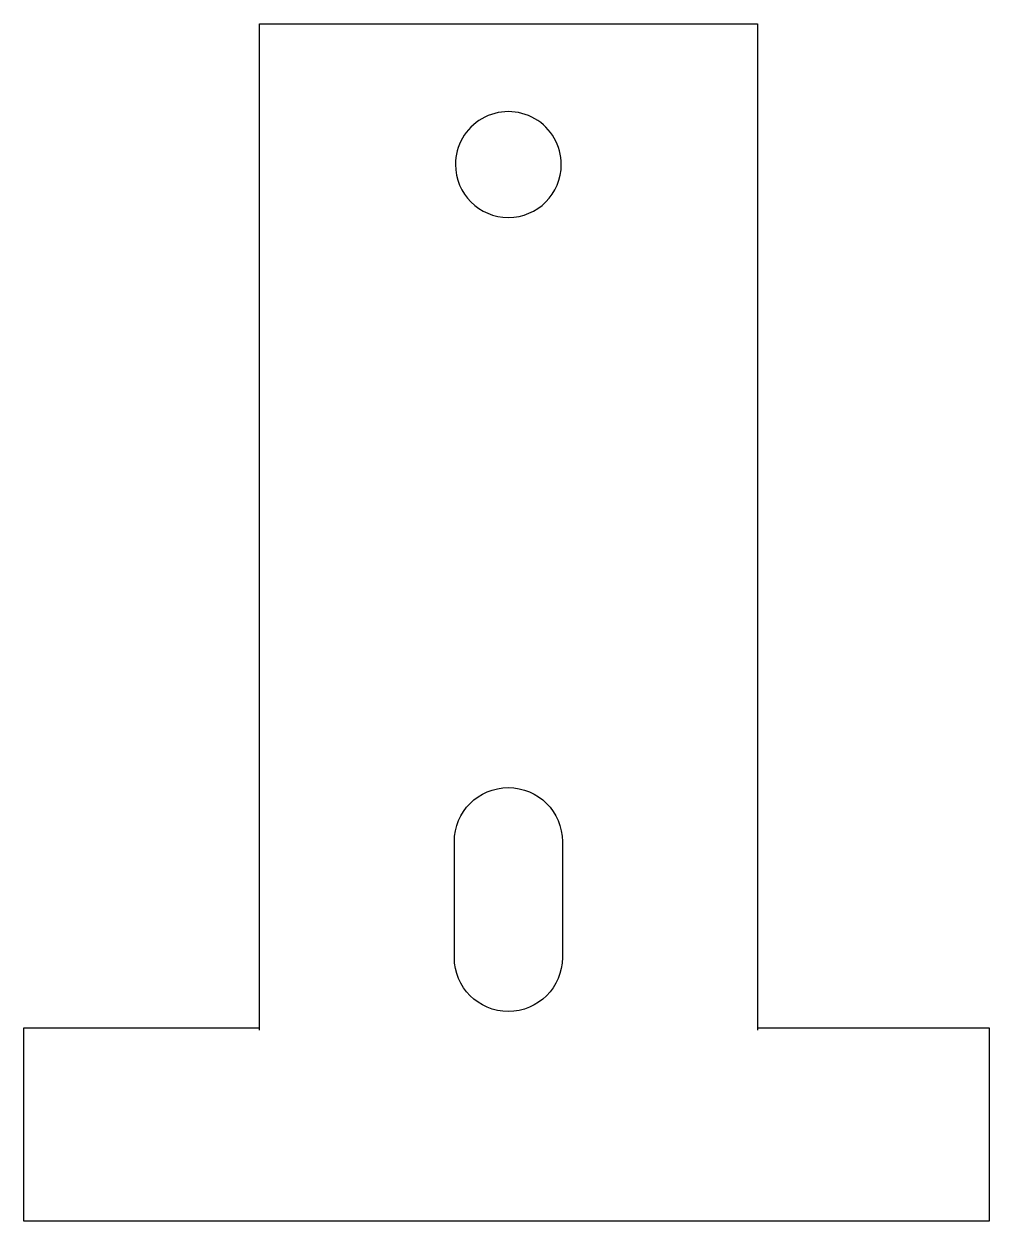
# Model space of a CAD drawing. Extents: x 66.5 to 91.5, y 105.5 to 136.5.
import ezdxf

# ---------------------------------------------------------------- set-up
doc = ezdxf.new("R2010")
doc.units = 0
doc.layers.add('Layer_1', color=7, linetype='CONTINUOUS')

msp = doc.modelspace()

# ---------------------------------------------------------------- linework, layer by layer
at = {"layer": 'Layer_1', "color": 7}
for p, q in [((72.62048, 135.391978), (72.62048, 136.45238)), ((72.62048, 136.45238), (85.520372, 136.45238)), ((85.520372, 136.45238), (85.520372, 135.391981)), ((72.62048, 110.392002), (72.62048, 135.391978)), ((85.520372, 135.391981), (85.520372, 110.392002)), ((80.441433, 132.810249), (80.441433, 132.810249)), ((79.070395, 116.67664), (79.070395, 116.67664)), ((77.671718, 112.277964), (77.671718, 115.277963)), ((80.469068, 115.277963), (80.469068, 112.277964)), ((66.522335, 105.45238), (66.522335, 110.452398)), ((66.522335, 110.452398), (72.62048, 110.452398)), ((85.520372, 110.452398), (91.522113, 110.452398)), ((91.522113, 110.452398), (91.522113, 105.45238)), ((91.522113, 105.45238), (66.522335, 105.45238))]:
    msp.add_line(p, q, dxfattribs=at)
for points in [[(79.756424, 133.999037), (79.331974, 134.244333), (78.80885, 134.244333), (78.384399, 133.999037)], [(78.384399, 133.999037), (77.959948, 133.753741), (77.698769, 133.300481), (77.69939, 132.810249)], [(80.441433, 132.810249), (80.442054, 133.300481), (80.180875, 133.753741), (79.756424, 133.999037)], [(77.69939, 132.810249), (77.700349, 132.053732), (78.313895, 131.440962), (79.070412, 131.440962)], [(79.070412, 131.440962), (79.826928, 131.440962), (80.440475, 132.053732), (80.441433, 132.810249)], [(77.671718, 115.277963), (77.671718, 116.05283), (78.295528, 116.67664), (79.070395, 116.67664)], [(79.070395, 116.67664), (79.845261, 116.67664), (80.469068, 116.05283), (80.469068, 115.277963)], [(79.070395, 110.87929), (78.295528, 110.87929), (77.671718, 111.5031), (77.671718, 112.277964)], [(80.469068, 112.277964), (80.469068, 111.5031), (79.845261, 110.87929), (79.070395, 110.87929)]]:
    msp.add_open_spline(points, degree=3, dxfattribs=at)

doc.saveas('drawing.dxf')
